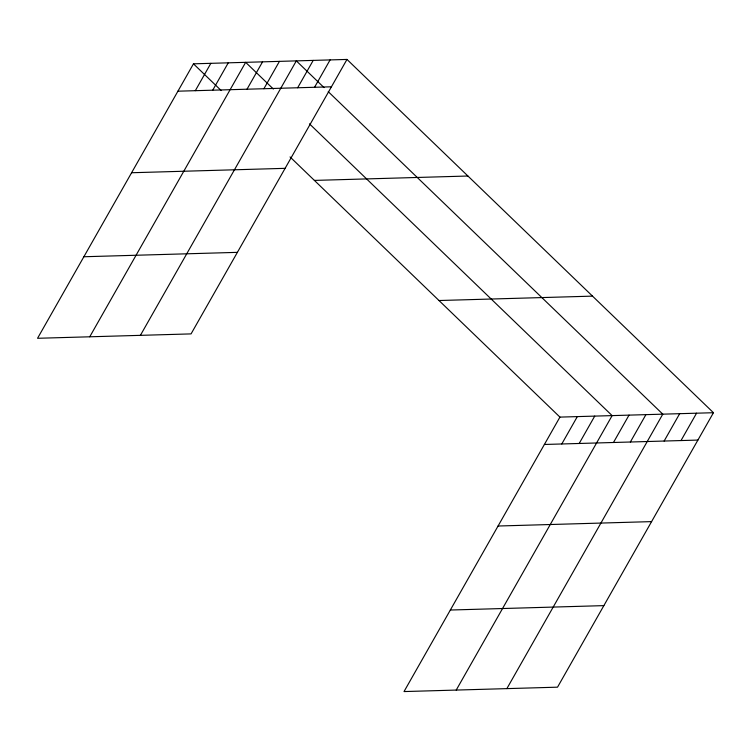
<?xml version="1.0" encoding="UTF-8"?>
<svg xmlns="http://www.w3.org/2000/svg" width="751" height="751" viewBox="0 0 751 751"><rect width="100%" height="100%" fill="white"/><g stroke="black" fill="none" stroke-linecap="round" stroke-linejoin="round"><path stroke-width="1.13" d="M346.981 59.432L193.467 63.826L37.55 338.288L191.064 333.895L346.981 59.432L713.45 412.712L557.533 687.174L404.019 691.568L559.936 417.105L713.45 412.712M195.316 90.693L210.862 63.328M212.721 90.195L228.266 62.831M89.744 336.795L245.661 62.333L273.373 89.05M247.004 89.219L262.55 61.854M263.892 88.731L279.438 61.366M140.409 335.34L296.326 60.878L324.038 87.595M297.668 87.764L313.205 60.399M314.547 87.276L330.093 59.911M561.786 443.972L577.331 416.608M579.19 443.475L594.726 416.11M456.214 690.075L612.131 415.613L309.487 123.859M613.473 442.489L629.019 415.125M630.361 442.01L645.907 414.646M506.869 688.62L662.786 414.158L328.234 91.65M664.128 441.044L679.674 413.679M681.016 440.555L696.562 413.191M177.921 91.19L331.435 86.797M131.594 172.739L285.117 168.337M314.397 180.409L467.92 176.016M83.868 256.748L237.391 252.355M438.997 300.522L592.52 296.129M544.391 444.47L697.904 440.077M498.063 526.019L651.586 521.616M450.337 610.028L603.86 605.625M193.467 63.826L221.179 90.542M290.046 156.931L559.936 417.105"/></g></svg>
